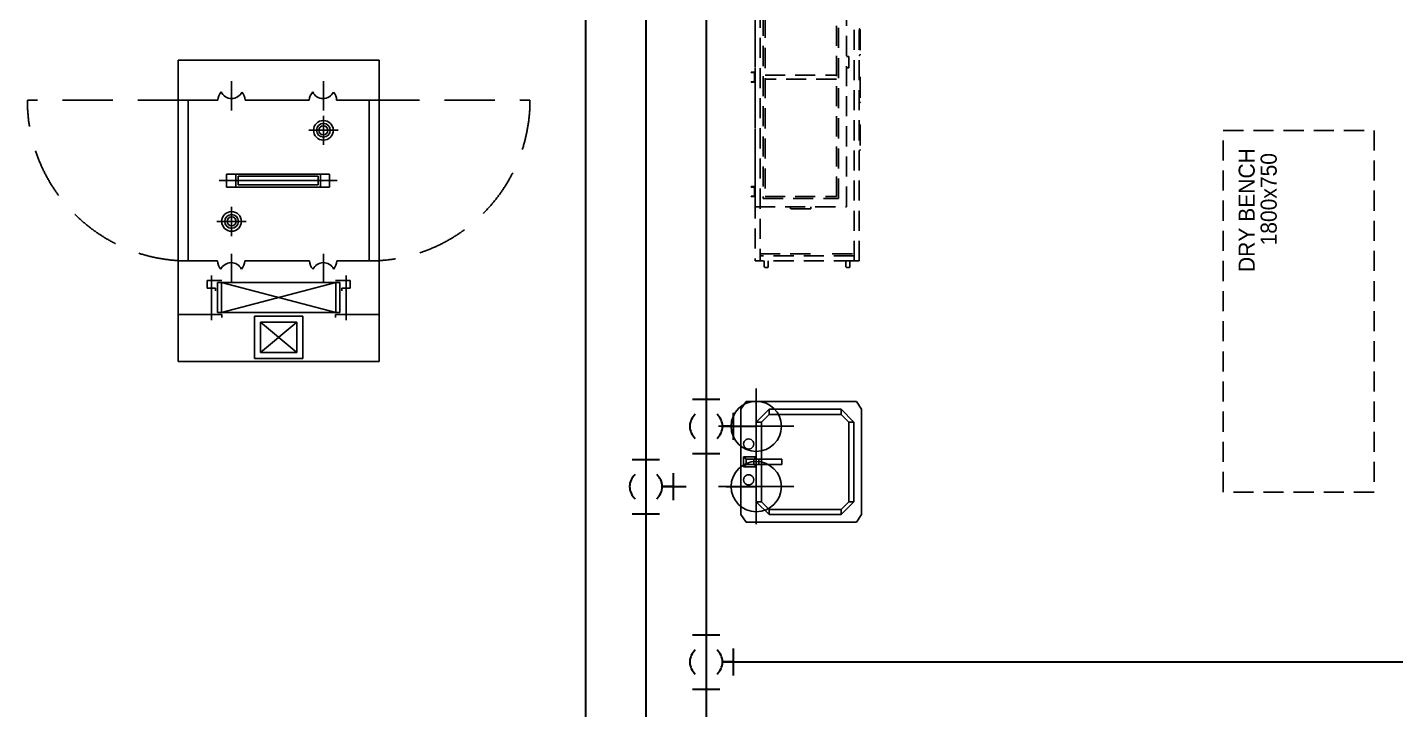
# Model space of a CAD drawing. Header units: millimetres. Extents: x 98929 to 11941380, y 952 to 54154.
# Drawn here: x 216654 to 223462, y 38013 to 41409 of the extents above; entities that cross this region are included whole.
import ezdxf

# ---------------------------------------------------------------- set-up
doc = ezdxf.new("R2010")
doc.units = ezdxf.units.MM
doc.linetypes.add('DASHED', pattern=[0.75, 0.5, -0.25])
for name, color, linetype, lineweight in [('-급수', 3, 'Continuous', 30), ('-급탕', 2, 'Continuous', 30), ('-환탕', 4, 'Continuous', 30)]:
    doc.layers.add(name, color=color, linetype=linetype, lineweight=lineweight)
for name, color, linetype in [('1', 1, 'Continuous'), ('pipe', 3, 'Continuous'), ('빌트인', 8, 'Continuous')]:
    doc.layers.add(name, color=color, linetype=linetype)
doc.styles.add('건축_4층$0$Gtx', font='')
doc.styles.get('건축_4층$0$Gtx').set_extended_font_data('Dotum')

# ---------------------------------------------------------------- blocks, each defined once
blk = doc.blocks.new('AS-P')
at = {"layer": '빌트인', "linetype": 'Continuous'}
for p, q in [((-497.1244022815954, 900.0000000001455), (-497.1244022822939, -599.9999999999709)), ((-497.1244022818282, 900.0000000001455), (502.8755977181718, 900.0000000000873)), ((-117.1244022822939, 675.0017915114004), (-117.1244022818282, 885.9315543608682)), ((-117.1244022818282, 885.9315543608682), (122.8755977181718, 885.9315543608682)), ((122.8755977181718, 885.9315543608682), (122.8755977177061, 675.0017915114004)), ((502.8755977181718, 900.0000000000873), (502.8755977174733, -600.0000000000291)), ((92.87559771770611, 705.0017915114004), (-87.12440228182822, 855.9315543608682)), ((-87.12440228229389, 705.0017915114004), (92.87559771817178, 855.9315543608682)), ((-87.12440228229389, 705.0017915114004), (-87.12440228182822, 855.9315543608682)), ((-87.12440228182822, 855.9315543608682), (92.87559771817178, 855.9315543608682)), ((92.87559771770611, 705.0017915114004), (92.87559771817178, 855.9315543608682)), ((-332.1244022822939, 695.261532216362), (-332.1244022822939, 472.919090252748)), ((-280.6392148444429, 667.2377007319883), (-280.6392148444429, 682.2377007319883)), ((92.87559771770611, 705.0017915114004), (-87.12440228229389, 705.0017915114004)), ((286.3904102798551, 667.2377007319301), (286.3904102798551, 682.2377007319301)), ((337.8755977177061, 695.2615322163037), (337.8755977177061, 472.9190902526898)), ((-280.6392148444429, 667.2377007319883), (-497.1244022822939, 667.2377007319883)), ((307.8755977177061, 657.2377007319301), (-302.1244022822939, 657.2377007319883)), ((-302.1244022822939, 507.2377007319883), (-302.1244022822939, 657.2377007319883)), ((287.8755977177061, 507.2377007319301), (-282.1244022822939, 657.2377007319883)), ((-282.1244022822939, 507.2377007319883), (287.8755977177061, 657.2377007319301)), ((-282.1244022822939, 507.2377007319883), (-282.1244022822939, 657.2377007319883)), ((122.8755977177061, 675.0017915114004), (-117.1244022822939, 675.0017915114004)), ((286.3904102798551, 667.2377007319301), (502.8755977177061, 667.2377007319301)), ((287.8755977177061, 507.2377007319301), (287.8755977177061, 657.2377007319301)), ((307.8755977177061, 507.2377007319301), (307.8755977177061, 657.2377007319301)), ((502.8755977177061, 632.6723780944885), (502.8755977174733, -600.0000000000291)), ((-312.1244022822939, 548.3835156915302), (-312.1244022822939, 534.9735141693673)), ((317.8755977177061, 548.3835156915884), (317.8755977177061, 534.973514169309)), ((-352.1244022822939, 534.9735141693673), (-312.1244022822939, 534.9735141693673)), ((-352.1244022822939, 534.9735141693673), (-352.1244022822939, 497.2377007319883)), ((-352.1244022822939, 497.2377007319883), (-280.6392148444429, 497.2377007319883)), ((-302.1244022822939, 507.2377007319883), (307.8755977177061, 507.2377007319301)), ((-231.3921624922659, 363.980512975977), (-231.3921624922659, 509.7435961823503)), ((225.3528243780602, 510.0335224755981), (225.3528243780602, 364.2704392693413)), ((357.8755977177061, 497.2377007319301), (286.3904102796223, 497.2377007319301)), ((357.8755977177061, 534.973514169309), (317.8755977177061, 534.973514169309)), ((357.8755977177061, 534.973514169309), (357.8755977177061, 497.2377007319301)), ((-446.9450597884133, 400.0000000000291), (-446.9450597884133, -399.9999999999709)), ((-302.2027244537603, 400.0000000000291), (-446.9450597884133, 400.0000000000291)), ((156.5444440124556, 399.9999999999709), (-165.9404132310301, 399.9999999999127)), ((292.8067552351858, 399.9999999999709), (453.2947975362185, 399.9999999999709)), ((453.2947975362185, 399.9999999999709), (453.2947975362185, -400.0000000000291)), ((-231.3921624922659, 130.4287430394033), (-231.3921624922659, 276.1918262456602)), ((-231.3921624922659, 276.1918262456602), (-231.3921624922659, 130.4287430394033)), ((-304.2737040955108, 203.3102846425318), (-158.5106208892539, 203.3102846424736)), ((293.4390653190203, -2.91038304567337e-11), (-293.4390653190203, 2.91038304567337e-11)), ((-256.1093225330114, 32.67909997320385), (256.1093225330114, 32.67909997314564)), ((-256.1093225330114, -32.67909997314564), (-256.1093225330114, 32.67909997320385)), ((-210.5352648983244, -32.67909997314564), (-210.5352648985572, 32.67909997320385)), ((-199.1417504898272, 21.28558556459029), (199.1417504898272, 21.28558556453208)), ((-199.1417504898272, -21.28558556453208), (-199.1417504898272, 21.28558556459029)), ((199.1417504898272, 21.28558556453208), (199.1417504898272, -21.28558556459029)), ((210.5352648985572, 32.67909997314564), (210.5352648985572, -32.67909997308743)), ((256.1093225330114, 32.67909997314564), (256.1093225330114, -32.67909997308743)), ((256.1093225330114, -32.67909997308743), (-256.1093225330114, -32.67909997314564)), ((199.1417504898272, -21.28558556459029), (-199.1417504898272, -21.28558556453208)), ((225.3528243780602, -177.2237148240965), (225.3528243780602, -322.9867980303534)), ((225.3528243780602, -322.9867980303534), (225.3528243780602, -177.2237148240965)), ((152.4712827748153, -250.1052564271085), (298.2343659810722, -250.105256427225)), ((-300.2005428576376, -399.9999999999709), (-446.9450597884133, -399.9999999999709)), ((-231.3921624922659, -494.1060109513055), (-231.3921624922659, -348.3429277450487)), ((155.0265524066053, -399.9999999999127), (-163.9382316351403, -400.0000000000873)), ((225.3528243780602, -349.2466361932748), (225.3528243780602, -495.0097193995316)), ((291.2888636291027, -400.0000000000291), (453.2947975362185, -400.0000000000291)), ((-497.1244022825267, -599.9999999999709), (502.8755977174733, -600.0000000000291))]:
    blk.add_line(p, q, dxfattribs=at)
at = {"layer": '빌트인', "color": 5, "linetype": 'DASHED', "ltscale": 500}
for p, q in [((-447.5436021008063, -399.9999999998545), (-1247.543602100806, -399.9999999995634)), ((453.2947975362185, -400.0000000000291), (1253.294797536219, -399.9999999998545))]:
    blk.add_line(p, q, dxfattribs=at)
at = {"layer": '빌트인', "linetype": 'Continuous'}
for centre, radius in [((-231.3921624922659, 203.3102846425318), 48.95516134499058), ((-231.3921624922659, 203.3102846425318), 34.22132629975856), ((-231.3921624922659, 203.3102846425318), 22.41963226375677), ((225.3528243780602, -250.105256427225), 48.95516134499058), ((225.3528243780602, -250.105256427225), 34.22132629975856), ((225.3528243780602, -250.105256427225), 22.41963226375677)]:
    blk.add_circle(centre, radius, dxfattribs=at)
for centre, radius, start, end in [((-234.0715688422788, 395.8183961855539), 68.25935961750909, 138.2859060640793, 176.4878316779053), ((-233.3943440881558, 465.4803453842469), 57.0386429680554, 205.1504332959457, 333.7355898938391), ((-234.0715688422788, 395.8183961855539), 68.25935961750909, 3.512168315437157, 40.60011712611258), ((224.6755996239372, 395.8183961854957), 68.25935961750909, 138.2859060640793, 176.4878316779053), ((225.3528243780602, 465.4803453841887), 57.0386429680554, 205.1504332959457, 333.7355898938391), ((224.6755996239372, 395.8183961854957), 68.25935961750909, 3.512168315437157, 40.60011712611258), ((-232.0693872463889, -395.8183961854957), 68.25935961750909, 183.5121683154372, 221.7140939359208), ((-231.3921624922659, -465.4803453841887), 57.0386429680554, 26.26441010616094, 154.8495667040543), ((-232.0693872463889, -395.8183961854957), 68.25935961750909, 319.3998828738875, 356.4878316779053), ((223.157708017854, -395.8183961855539), 68.25935961750909, 183.5121683154372, 221.7140939359208), ((223.834932771977, -465.4803453842469), 57.0386429680554, 26.26441010616094, 154.8495667040543), ((223.157708017854, -395.8183961855539), 68.25935961750909, 319.3998828738875, 356.4878316779053)]:
    blk.add_arc(centre, radius, start, end, dxfattribs=at)
at = {"layer": '빌트인', "color": 5, "linetype": 'DASHED', "ltscale": 500}
for centre, start, end in [((-447.5436021008063, -399.9999999998545), 90, 180), ((453.2947975362185, -400.0000000000291), 0, 90)]:
    blk.add_arc(centre, 800, start, end, dxfattribs=at)
blk = doc.blocks.new('SINK2')
at = {"layer": '빌트인'}
for p, q in [((-261.8672973981593, 600), (-300, 574.5549607868306)), ((-300, 25.4450392134022), (-300, 574.5549607868306)), ((-261.8672973981593, 600), (261.8672973981593, 600)), ((-198.2198431470897, 561.8672973983921), (-261.8672973981593, 498.2198431470897)), ((-261.8672973981593, 498.2198431470897), (-198.2198431470897, 561.8672973983921)), ((198.2198431470897, 561.8672973983921), (-198.2198431470897, 561.8672973983921)), ((-198.2198431470897, 561.8672973983921), (198.2198431470897, 561.8672973983921)), ((-198.2198431470897, 536.3525457489304), (-198.2198431470897, 561.8672973983921)), ((-198.2198431470897, 536.3525457489304), (-198.2198431470897, 561.8672973983921)), ((261.8672973981593, 498.2198431470897), (198.2198431470897, 561.8672973983921)), ((198.2198431470897, 561.8672973983921), (198.2198431470897, 536.3525457489304)), ((261.8672973981593, 498.2198431470897), (198.2198431470897, 561.8672973983921)), ((198.2198431470897, 536.3525457489304), (198.2198431470897, 561.8672973983921)), ((261.8672973981593, 600), (300, 574.5549607868306)), ((300, 25.4450392134022), (300, 574.5549607868306)), ((-261.8672973981593, 498.2198431470897), (-261.8672973981593, 140.0522843271028)), ((-261.8672973981593, 498.2198431470897), (-261.8672973981593, 140.0522843271028)), ((-236.4222581849899, 498.2198431470897), (-261.8672973981593, 498.2198431470897)), ((-236.4222581849899, 498.2198431470897), (-261.8672973981593, 498.2198431470897)), ((-236.4222581849899, 498.2198431470897), (-198.2198431470897, 536.3525457489304)), ((-198.2198431470897, 536.3525457489304), (-236.4222581849899, 498.2198431470897)), ((-236.4222581849899, 140.0522843271028), (-236.4222581849899, 498.2198431470897)), ((-236.4222581849899, 140.0522843271028), (-236.4222581849899, 498.2198431470897)), ((-198.2198431470897, 536.3525457489304), (198.2198431470897, 536.3525457489304)), ((198.2198431470897, 536.3525457489304), (-198.2198431470897, 536.3525457489304)), ((236.4222581849899, 498.2198431470897), (198.2198431470897, 536.3525457489304)), ((198.2198431470897, 536.3525457489304), (236.4222581849899, 498.2198431470897)), ((236.4222581849899, 140.0522843271028), (236.4222581849899, 498.2198431470897)), ((236.4222581849899, 498.2198431470897), (261.8672973981593, 498.2198431470897)), ((236.4222581849899, 140.0522843271028), (236.4222581849899, 498.2198431470897)), ((236.4222581849899, 498.2198431470897), (261.8672973981593, 498.2198431470897)), ((261.8672973981593, 498.2198431470897), (261.8672973981593, 140.0522843271028)), ((261.8672973981593, 498.2198431470897), (261.8672973981593, 140.0522843271028)), ((-261.8672973981593, 140.0522843271028), (-198.2198431470897, 76.40483007603325)), ((-261.8672973981593, 140.0522843271028), (-236.4222581849899, 140.0522843271028)), ((-198.2198431470897, 76.40483007603325), (-261.8672973981593, 140.0522843271028)), ((-261.8672973981593, 140.0522843271028), (-236.4222581849899, 140.0522843271028)), ((-198.2198431470897, 101.8498692892026), (-236.4222581849899, 140.0522843271028)), ((-236.4222581849899, 140.0522843271028), (-198.2198431470897, 101.8498692892026)), ((-12.75737582473084, 203.6300261421129), (-12.75737582473084, 89.09249346447177)), ((12.75737582473084, 203.6300261421129), (-12.75737582473084, 203.6300261421129)), ((-12.75737582473084, 203.6300261421129), (-12.75737582473084, 101.8498692892026)), ((12.75737582473084, 203.6300261421129), (-12.75737582473084, 203.6300261421129)), ((-12.75737582473084, 203.6300261421129), (12.75737582473084, 203.6300261421129)), ((12.75737582473084, 203.6300261421129), (-12.75737582473084, 203.6300261421129)), ((-12.75737582473084, 203.6300261421129), (-12.75737582473084, 101.8498692892026)), ((-12.75737582473084, 89.09249346447177), (-12.75737582473084, 203.6300261421129)), ((12.75737582473084, 89.09249346447177), (12.75737582473084, 203.6300261421129)), ((12.75737582473084, 101.8498692892026), (12.75737582473084, 203.6300261421129)), ((12.75737582473084, 203.6300261421129), (12.75737582473084, 101.8498692892026)), ((12.75737582473084, 89.09249346447177), (12.75737582473084, 203.6300261421129)), ((198.2198431470897, 76.40483007603325), (261.8672973981593, 140.0522843271028)), ((236.4222581849899, 140.0522843271028), (198.2198431470897, 101.8498692892026)), ((261.8672973981593, 140.0522843271028), (198.2198431470897, 76.40483007603325)), ((198.2198431470897, 101.8498692892026), (236.4222581849899, 140.0522843271028)), ((261.8672973981593, 140.0522843271028), (236.4222581849899, 140.0522843271028)), ((236.4222581849899, 140.0522843271028), (261.8672973981593, 140.0522843271028)), ((198.2198431470897, 101.8498692892026), (-198.2198431470897, 101.8498692892026)), ((-198.2198431470897, 101.8498692892026), (198.2198431470897, 101.8498692892026)), ((-198.2198431470897, 76.40483007603325), (-198.2198431470897, 101.8498692892026)), ((-198.2198431470897, 101.8498692892026), (-198.2198431470897, 76.40483007603325)), ((-198.2198431470897, 76.40483007603325), (198.2198431470897, 76.40483007603325)), ((198.2198431470897, 76.40483007603325), (-198.2198431470897, 76.40483007603325)), ((-12.75737582473084, 63.64745425130241), (-25.44503921316937, 76.40483007603325)), ((-25.44503921316937, 76.40483007603325), (25.44503921316937, 76.40483007603325)), ((-25.44503921316937, 76.40483007603325), (-12.75737582473084, 63.64745425130241)), ((-25.44503921316937, 12.75737582473084), (-25.44503921316937, 76.40483007603325)), ((12.75737582473084, 101.8498692892026), (-12.75737582473084, 101.8498692892026)), ((-12.75737582473084, 101.8498692892026), (12.75737582473084, 101.8498692892026)), ((-12.75737582473084, 63.64745425130241), (-12.75737582473084, 101.8498692892026)), ((-12.75737582473084, 101.8498692892026), (-12.75737582473084, 89.09249346447177)), ((-12.75737582473084, 101.8498692892026), (-12.75737582473084, 89.09249346447177)), ((-12.75737582473084, 63.64745425130241), (-12.75737582473084, 101.8498692892026)), ((-12.75737582473084, 89.09249346447177), (12.75737582473084, 89.09249346447177)), ((-12.75737582473084, 89.09249346447177), (12.75737582473084, 89.09249346447177)), ((-12.75737582473084, 25.4450392134022), (-12.75737582473084, 89.09249346447177)), ((-12.75737582473084, 89.09249346447177), (-12.75737582473084, 25.4450392134022)), ((12.75737582473084, 101.8498692892026), (12.75737582473084, 63.64745425130241)), ((12.75737582473084, 89.09249346447177), (12.75737582473084, 101.8498692892026)), ((12.75737582473084, 101.8498692892026), (12.75737582473084, 63.64745425130241)), ((12.75737582473084, 101.8498692892026), (12.75737582473084, 89.09249346447177)), ((12.75737582473084, 89.09249346447177), (12.75737582473084, 25.4450392134022)), ((12.75737582473084, 89.09249346447177), (12.75737582473084, 25.4450392134022)), ((25.44503921316937, 76.40483007603325), (12.75737582473084, 63.64745425130241)), ((12.75737582473084, 63.64745425130241), (25.44503921316937, 76.40483007603325)), ((25.44503921316937, 76.40483007603325), (25.44503921316937, 12.75737582473084)), ((198.2198431470897, 101.8498692892026), (198.2198431470897, 76.40483007603325)), ((198.2198431470897, 101.8498692892026), (198.2198431470897, 76.40483007603325)), ((-261.8672973981593, 0), (-300, 25.4450392134022)), ((261.8672973981593, 0), (-261.8672973981593, 0)), ((-113.7009834432974, 44.75538404099643), (-114.5375326776411, 38.20241503813304)), ((-114.5375326776411, 38.20241503813304), (-113.7009834432974, 44.75538404099643)), ((-113.7009834432974, 44.75538404099643), (-114.5375326776411, 38.20241503813304)), ((-114.5375326776411, 38.20241503813304), (-113.7009834432974, 44.75538404099643)), ((-114.5375326776411, 38.20241503813304), (-113.7009834432974, 31.57973359897733)), ((-113.7009834432974, 31.57973359897733), (-114.5375326776411, 38.20241503813304)), ((-114.5375326776411, 38.20241503813304), (-113.7009834432974, 31.57973359897733)), ((-113.7009834432974, 31.57973359897733), (-114.5375326776411, 38.20241503813304)), ((-111.1216233037412, 50.95979086286388), (-113.7009834432974, 44.75538404099643)), ((-113.7009834432974, 44.75538404099643), (-111.1216233037412, 50.95979086286388)), ((-111.1216233037412, 50.95979086286388), (-113.7009834432974, 44.75538404099643)), ((-113.7009834432974, 44.75538404099643), (-111.1216233037412, 50.95979086286388)), ((-113.7009834432974, 31.57973359897733), (-111.1216233037412, 25.4450392134022)), ((-111.1216233037412, 25.4450392134022), (-113.7009834432974, 31.57973359897733)), ((-113.7009834432974, 31.57973359897733), (-111.1216233037412, 25.4450392134022)), ((-111.1216233037412, 25.4450392134022), (-113.7009834432974, 31.57973359897733)), ((-107.0783020041417, 56.188223577803), (-111.1216233037412, 50.95979086286388)), ((-111.1216233037412, 50.95979086286388), (-107.0783020041417, 56.188223577803)), ((-107.0783020041417, 56.188223577803), (-111.1216233037412, 50.95979086286388)), ((-111.1216233037412, 50.95979086286388), (-107.0783020041417, 56.188223577803)), ((-111.1216233037412, 25.4450392134022), (-107.0783020041417, 20.21660649823025)), ((-107.0783020041417, 20.21660649823025), (-111.1216233037412, 25.4450392134022)), ((-111.1216233037412, 25.4450392134022), (-107.0783020041417, 20.21660649823025)), ((-107.0783020041417, 20.21660649823025), (-111.1216233037412, 25.4450392134022)), ((-101.8498692892026, 60.23154487740248), (-107.0783020041417, 56.188223577803)), ((-107.0783020041417, 56.188223577803), (-101.8498692892026, 60.23154487740248)), ((-101.8498692892026, 60.23154487740248), (-107.0783020041417, 56.188223577803)), ((-107.0783020041417, 56.188223577803), (-101.8498692892026, 60.23154487740248)), ((-107.0783020041417, 20.21660649823025), (-101.8498692892026, 16.17328519863077)), ((-101.8498692892026, 16.17328519863077), (-107.0783020041417, 20.21660649823025)), ((-107.0783020041417, 20.21660649823025), (-101.8498692892026, 16.17328519863077)), ((-101.8498692892026, 16.17328519863077), (-107.0783020041417, 20.21660649823025)), ((-95.64546246733516, 62.81090501695871), (-101.8498692892026, 60.23154487740248)), ((-101.8498692892026, 60.23154487740248), (-95.64546246733516, 62.81090501695871)), ((-95.64546246733516, 62.81090501695871), (-101.8498692892026, 60.23154487740248)), ((-101.8498692892026, 60.23154487740248), (-95.64546246733516, 62.81090501695871)), ((-101.8498692892026, 16.17328519863077), (-95.64546246733516, 13.59392505930737)), ((-95.64546246733516, 13.59392505930737), (-101.8498692892026, 16.17328519863077)), ((-101.8498692892026, 16.17328519863077), (-95.64546246733516, 13.59392505930737)), ((-95.64546246733516, 13.59392505930737), (-101.8498692892026, 16.17328519863077)), ((-89.09249346447177, 63.64745425130241), (-95.64546246733516, 62.81090501695871)), ((-95.64546246733516, 62.81090501695871), (-89.09249346447177, 63.64745425130241)), ((-89.09249346447177, 63.64745425130241), (-95.64546246733516, 62.81090501695871)), ((-95.64546246733516, 62.81090501695871), (-89.09249346447177, 63.64745425130241)), ((-95.64546246733516, 13.59392505930737), (-89.09249346447177, 12.75737582473084)), ((-89.09249346447177, 12.75737582473084), (-95.64546246733516, 13.59392505930737)), ((-95.64546246733516, 13.59392505930737), (-89.09249346447177, 12.75737582473084)), ((-89.09249346447177, 12.75737582473084), (-95.64546246733516, 13.59392505930737)), ((-82.46981202531606, 62.81090501695871), (-89.09249346447177, 63.64745425130241)), ((-82.46981202531606, 62.81090501695871), (-89.09249346447177, 63.64745425130241)), ((-89.09249346447177, 63.64745425130241), (-82.46981202531606, 62.81090501695871)), ((-82.46981202531606, 62.81090501695871), (-89.09249346447177, 63.64745425130241)), ((-89.09249346447177, 12.75737582473084), (-82.46981202531606, 13.59392505930737)), ((-82.46981202531606, 13.59392505930737), (-89.09249346447177, 12.75737582473084)), ((-89.09249346447177, 12.75737582473084), (-82.46981202531606, 13.59392505930737)), ((-82.46981202531606, 13.59392505930737), (-89.09249346447177, 12.75737582473084)), ((-76.33511763974093, 60.23154487740248), (-82.46981202531606, 62.81090501695871)), ((-82.46981202531606, 62.81090501695871), (-76.33511763974093, 60.23154487740248)), ((-76.33511763974093, 60.23154487740248), (-82.46981202531606, 62.81090501695871)), ((-82.46981202531606, 62.81090501695871), (-76.33511763974093, 60.23154487740248)), ((-82.46981202531606, 13.59392505930737), (-76.33511763974093, 16.17328519863077)), ((-76.33511763974093, 16.17328519863077), (-82.46981202531606, 13.59392505930737)), ((-82.46981202531606, 13.59392505930737), (-76.33511763974093, 16.17328519863077)), ((-76.33511763974093, 16.17328519863077), (-82.46981202531606, 13.59392505930737)), ((-71.10668492456898, 56.188223577803), (-76.33511763974093, 60.23154487740248)), ((-76.33511763974093, 60.23154487740248), (-71.10668492456898, 56.188223577803)), ((-71.10668492456898, 56.188223577803), (-76.33511763974093, 60.23154487740248)), ((-76.33511763974093, 60.23154487740248), (-71.10668492456898, 56.188223577803)), ((-76.33511763974093, 16.17328519863077), (-71.10668492456898, 20.21660649823025)), ((-71.10668492456898, 20.21660649823025), (-76.33511763974093, 16.17328519863077)), ((-76.33511763974093, 16.17328519863077), (-71.10668492456898, 20.21660649823025)), ((-71.10668492456898, 20.21660649823025), (-76.33511763974093, 16.17328519863077)), ((-67.0633636249695, 50.95979086286388), (-71.10668492456898, 56.188223577803)), ((-71.10668492456898, 56.188223577803), (-67.0633636249695, 50.95979086286388)), ((-67.0633636249695, 50.95979086286388), (-71.10668492456898, 56.188223577803)), ((-71.10668492456898, 56.188223577803), (-67.0633636249695, 50.95979086286388)), ((-71.10668492456898, 20.21660649823025), (-67.0633636249695, 25.4450392134022)), ((-67.0633636249695, 25.4450392134022), (-71.10668492456898, 20.21660649823025)), ((-71.10668492456898, 20.21660649823025), (-67.0633636249695, 25.4450392134022)), ((-67.0633636249695, 25.4450392134022), (-71.10668492456898, 20.21660649823025)), ((-64.4840034856461, 44.75538404099643), (-67.0633636249695, 50.95979086286388)), ((-67.0633636249695, 50.95979086286388), (-64.4840034856461, 44.75538404099643)), ((-64.4840034856461, 44.75538404099643), (-67.0633636249695, 50.95979086286388)), ((-67.0633636249695, 50.95979086286388), (-64.4840034856461, 44.75538404099643)), ((-67.0633636249695, 25.4450392134022), (-64.4840034856461, 31.57973359897733)), ((-64.4840034856461, 31.57973359897733), (-67.0633636249695, 25.4450392134022)), ((-67.0633636249695, 25.4450392134022), (-64.4840034856461, 31.57973359897733)), ((-64.4840034856461, 31.57973359897733), (-67.0633636249695, 25.4450392134022)), ((-63.64745425106958, 38.20241503813304), (-64.4840034856461, 44.75538404099643)), ((-64.4840034856461, 44.75538404099643), (-63.64745425106958, 38.20241503813304)), ((-63.64745425106958, 38.20241503813304), (-64.4840034856461, 44.75538404099643)), ((-64.4840034856461, 44.75538404099643), (-63.64745425106958, 38.20241503813304)), ((-64.4840034856461, 31.57973359897733), (-63.64745425106958, 38.20241503813304)), ((-63.64745425106958, 38.20241503813304), (-64.4840034856461, 31.57973359897733)), ((-64.4840034856461, 31.57973359897733), (-63.64745425106958, 38.20241503813304)), ((-63.64745425106958, 38.20241503813304), (-64.4840034856461, 31.57973359897733)), ((-12.75737582473084, 25.4450392134022), (-25.44503921316937, 12.75737582473084)), ((-12.75737582473084, 25.4450392134022), (-25.44503921316937, 12.75737582473084)), ((25.44503921316937, 12.75737582473084), (-25.44503921316937, 12.75737582473084)), ((12.75737582473084, 63.64745425130241), (-12.75737582473084, 63.64745425130241)), ((12.75737582473084, 63.64745425130241), (-12.75737582473084, 63.64745425130241)), ((-12.75737582473084, 25.4450392134022), (-12.75737582473084, 63.64745425130241)), ((12.75737582473084, 25.4450392134022), (-12.75737582473084, 25.4450392134022)), ((12.75737582473084, 25.4450392134022), (-12.75737582473084, 25.4450392134022)), ((12.75737582473084, 25.4450392134022), (12.75737582473084, 63.64745425130241)), ((12.75737582473084, 25.4450392134022), (25.44503921316937, 12.75737582473084)), ((12.75737582473084, 25.4450392134022), (25.44503921316937, 12.75737582473084)), ((63.64745425130241, 38.20241503813304), (64.4840034856461, 44.75538404099643)), ((64.4840034856461, 44.75538404099643), (63.64745425130241, 38.20241503813304)), ((63.64745425130241, 38.20241503813304), (64.4840034856461, 44.75538404099643)), ((64.4840034856461, 44.75538404099643), (63.64745425130241, 38.20241503813304)), ((63.64745425130241, 38.20241503813304), (64.4840034856461, 31.57973359897733)), ((64.4840034856461, 31.57973359897733), (63.64745425130241, 38.20241503813304)), ((63.64745425130241, 38.20241503813304), (64.4840034856461, 31.57973359897733)), ((64.4840034856461, 31.57973359897733), (63.64745425130241, 38.20241503813304)), ((67.0633636249695, 50.95979086286388), (64.4840034856461, 44.75538404099643)), ((64.4840034856461, 44.75538404099643), (67.0633636249695, 50.95979086286388)), ((67.0633636249695, 50.95979086286388), (64.4840034856461, 44.75538404099643)), ((64.4840034856461, 44.75538404099643), (67.0633636249695, 50.95979086286388)), ((64.4840034856461, 31.57973359897733), (67.0633636249695, 25.4450392134022)), ((67.0633636249695, 25.4450392134022), (64.4840034856461, 31.57973359897733)), ((64.4840034856461, 31.57973359897733), (67.0633636249695, 25.4450392134022)), ((67.0633636249695, 25.4450392134022), (64.4840034856461, 31.57973359897733)), ((71.10668492480181, 56.188223577803), (67.0633636249695, 50.95979086286388)), ((67.0633636249695, 50.95979086286388), (71.10668492480181, 56.188223577803)), ((71.10668492480181, 56.188223577803), (67.0633636249695, 50.95979086286388)), ((67.0633636249695, 50.95979086286388), (71.10668492480181, 56.188223577803)), ((67.0633636249695, 25.4450392134022), (71.10668492480181, 20.21660649823025)), ((71.10668492480181, 20.21660649823025), (67.0633636249695, 25.4450392134022)), ((67.0633636249695, 25.4450392134022), (71.10668492480181, 20.21660649823025)), ((71.10668492480181, 20.21660649823025), (67.0633636249695, 25.4450392134022)), ((76.33511763974093, 60.23154487740248), (71.10668492480181, 56.188223577803)), ((71.10668492480181, 56.188223577803), (76.33511763974093, 60.23154487740248)), ((76.33511763974093, 60.23154487740248), (71.10668492480181, 56.188223577803)), ((71.10668492480181, 56.188223577803), (76.33511763974093, 60.23154487740248)), ((71.10668492480181, 20.21660649823025), (76.33511763974093, 16.17328519863077)), ((76.33511763974093, 16.17328519863077), (71.10668492480181, 20.21660649823025)), ((71.10668492480181, 20.21660649823025), (76.33511763974093, 16.17328519863077)), ((76.33511763974093, 16.17328519863077), (71.10668492480181, 20.21660649823025)), ((82.46981202531606, 62.81090501695871), (76.33511763974093, 60.23154487740248)), ((76.33511763974093, 60.23154487740248), (82.46981202531606, 62.81090501695871)), ((82.46981202531606, 62.81090501695871), (76.33511763974093, 60.23154487740248)), ((76.33511763974093, 60.23154487740248), (82.46981202531606, 62.81090501695871)), ((76.33511763974093, 16.17328519863077), (82.46981202531606, 13.59392505930737)), ((82.46981202531606, 13.59392505930737), (76.33511763974093, 16.17328519863077)), ((76.33511763974093, 16.17328519863077), (82.46981202531606, 13.59392505930737)), ((82.46981202531606, 13.59392505930737), (76.33511763974093, 16.17328519863077)), ((89.09249346447177, 63.64745425130241), (82.46981202531606, 62.81090501695871)), ((82.46981202531606, 62.81090501695871), (89.09249346447177, 63.64745425130241)), ((89.09249346447177, 63.64745425130241), (82.46981202531606, 62.81090501695871)), ((82.46981202531606, 62.81090501695871), (89.09249346447177, 63.64745425130241)), ((82.46981202531606, 13.59392505930737), (89.09249346447177, 12.75737582473084)), ((89.09249346447177, 12.75737582473084), (82.46981202531606, 13.59392505930737)), ((82.46981202531606, 13.59392505930737), (89.09249346447177, 12.75737582473084)), ((89.09249346447177, 12.75737582473084), (82.46981202531606, 13.59392505930737)), ((95.64546246733516, 62.81090501695871), (89.09249346447177, 63.64745425130241)), ((89.09249346447177, 63.64745425130241), (95.64546246733516, 62.81090501695871)), ((95.64546246733516, 62.81090501695871), (89.09249346447177, 63.64745425130241)), ((89.09249346447177, 63.64745425130241), (95.64546246733516, 62.81090501695871)), ((89.09249346447177, 12.75737582473084), (95.64546246733516, 13.59392505930737)), ((95.64546246733516, 13.59392505930737), (89.09249346447177, 12.75737582473084)), ((89.09249346447177, 12.75737582473084), (95.64546246733516, 13.59392505930737)), ((95.64546246733516, 13.59392505930737), (89.09249346447177, 12.75737582473084)), ((101.8498692892026, 60.23154487740248), (95.64546246733516, 62.81090501695871)), ((95.64546246733516, 62.81090501695871), (101.8498692892026, 60.23154487740248)), ((101.8498692892026, 60.23154487740248), (95.64546246733516, 62.81090501695871)), ((95.64546246733516, 62.81090501695871), (101.8498692892026, 60.23154487740248)), ((95.64546246733516, 13.59392505930737), (101.8498692892026, 16.17328519863077)), ((101.8498692892026, 16.17328519863077), (95.64546246733516, 13.59392505930737)), ((95.64546246733516, 13.59392505930737), (101.8498692892026, 16.17328519863077)), ((101.8498692892026, 16.17328519863077), (95.64546246733516, 13.59392505930737)), ((107.0783020043746, 56.188223577803), (101.8498692892026, 60.23154487740248)), ((101.8498692892026, 60.23154487740248), (107.0783020043746, 56.188223577803)), ((107.0783020043746, 56.188223577803), (101.8498692892026, 60.23154487740248)), ((101.8498692892026, 60.23154487740248), (107.0783020043746, 56.188223577803)), ((101.8498692892026, 16.17328519863077), (107.0783020043746, 20.21660649823025)), ((107.0783020043746, 20.21660649823025), (101.8498692892026, 16.17328519863077)), ((101.8498692892026, 16.17328519863077), (107.0783020043746, 20.21660649823025)), ((107.0783020043746, 20.21660649823025), (101.8498692892026, 16.17328519863077)), ((111.121623303974, 50.95979086286388), (107.0783020043746, 56.188223577803)), ((107.0783020043746, 56.188223577803), (111.121623303974, 50.95979086286388)), ((111.121623303974, 50.95979086286388), (107.0783020043746, 56.188223577803)), ((107.0783020043746, 56.188223577803), (111.121623303974, 50.95979086286388)), ((107.0783020043746, 20.21660649823025), (111.121623303974, 25.4450392134022)), ((111.121623303974, 25.4450392134022), (107.0783020043746, 20.21660649823025)), ((107.0783020043746, 20.21660649823025), (111.121623303974, 25.4450392134022)), ((111.121623303974, 25.4450392134022), (107.0783020043746, 20.21660649823025)), ((113.7009834432974, 44.75538404099643), (111.121623303974, 50.95979086286388)), ((111.121623303974, 50.95979086286388), (113.7009834432974, 44.75538404099643)), ((113.7009834432974, 44.75538404099643), (111.121623303974, 50.95979086286388)), ((111.121623303974, 50.95979086286388), (113.7009834432974, 44.75538404099643)), ((111.121623303974, 25.4450392134022), (113.7009834432974, 31.57973359897733)), ((113.7009834432974, 31.57973359897733), (111.121623303974, 25.4450392134022)), ((111.121623303974, 25.4450392134022), (113.7009834432974, 31.57973359897733)), ((113.7009834432974, 31.57973359897733), (111.121623303974, 25.4450392134022)), ((114.5375326776411, 38.20241503813304), (113.7009834432974, 44.75538404099643)), ((113.7009834432974, 44.75538404099643), (114.5375326776411, 38.20241503813304)), ((114.5375326776411, 38.20241503813304), (113.7009834432974, 44.75538404099643)), ((113.7009834432974, 44.75538404099643), (114.5375326776411, 38.20241503813304)), ((113.7009834432974, 31.57973359897733), (114.5375326776411, 38.20241503813304)), ((114.5375326776411, 38.20241503813304), (113.7009834432974, 31.57973359897733)), ((113.7009834432974, 31.57973359897733), (114.5375326776411, 38.20241503813304)), ((114.5375326776411, 38.20241503813304), (113.7009834432974, 31.57973359897733)), ((261.8672973981593, 0), (300, 25.4450392134022))]:
    blk.add_line(p, q, dxfattribs=at)
blk = doc.blocks.new('IVC-S70')
at = {"layer": '빌트인', "linetype": 'DASHED', "ltscale": 200}
for p, q in [((-909.0799394534841, 220.6571715729078), (-908.0799394534841, 220.6571715729078)), ((-909.0799394534841, 220.6571715729078), (-909.0799394534841, 161.0666441264329)), ((-908.0799394534841, 221.6571715729078), (-907.0799394534844, 221.6571715729078)), ((-908.0799394534841, -284.5583558735671), (-908.0799394534841, 221.6571715729078)), ((-907.0776160263632, 221.6600000000326), (-908.0771110263596, 221.6600000000326)), ((-907.0799394534844, 227.5), (904.9620605465317, 227.5)), ((-907.0799394534844, 224.9599999999627), (-907.0799394534844, 227.5)), ((-907.0799394534844, 224.9599999999627), (-907.0799394534844, 222.4200000000419)), ((-805.0799394534841, 224.9599999999627), (-907.0799394534844, 224.9599999999627)), ((-907.0799394534844, 222.4200000000419), (-907.0799394534844, 221.6600000000326)), ((-907.0771110263594, 222.6600000000326), (-806.082767880609, 222.6600000000326)), ((-907.0771110263594, 222.6600000000326), (-907.0771110263594, 221.6600000000326)), ((-809.0799394534841, 222.4200000000419), (-905.0799394534844, 222.4200000000419)), ((-807.0799394534841, 224.9599999999627), (-807.0799394534841, 222.6600000000326)), ((-806.082767880609, 222.6600000000326), (-806.082767880609, 221.6600000000326)), ((-806.082767880609, 222.4200000000419), (-805.0799394534841, 222.4200000000419)), ((-805.0799394534841, 221.6571715729078), (-806.0799394534841, 221.6571715729078)), ((-805.0799394534841, 221.6576765729115), (-805.0799394534841, 224.9599999999627)), ((-805.0799394534841, 221.6571715729078), (-805.0799394534841, -284.5583558735671)), ((-655, 227.5), (635, 227.5)), ((-655, -227.5), (-655, 227.5)), ((-605, 247.5010000000475), (-603, 247.5010000000475)), ((-605, 227.5010000000475), (-605, 247.5010000000475)), ((-555, 227.5010000000475), (-605, 227.5010000000475)), ((-603, 247.5010000000475), (-603, 229.5010000000475)), ((-603, 229.5010000000475), (-557, 229.5010000000475)), ((-557, 247.5010000000475), (-555, 247.5010000000475)), ((-557, 229.5010000000475), (-557, 247.5010000000475)), ((-555, 247.5010000000475), (-555, 227.5010000000475)), ((-35, 247.5010000000475), (-33, 247.5010000000475)), ((-35, 227.5010000000475), (-35, 247.5010000000475)), ((15, 227.5010000000475), (-35, 227.5010000000475)), ((-33, 247.5010000000475), (-33, 229.5010000000475)), ((-33, 229.5010000000475), (13, 229.5010000000475)), ((13, 247.5010000000475), (15, 247.5010000000475)), ((13, 229.5010000000475), (13, 247.5010000000475)), ((15, 247.5010000000475), (15, 227.5010000000475)), ((535, 247.5010000000475), (537, 247.5010000000475)), ((535, 227.5010000000475), (535, 247.5010000000475)), ((585, 227.5010000000475), (535, 227.5010000000475)), ((537, 247.5010000000475), (537, 229.5010000000475)), ((537, 229.5010000000475), (583, 229.5010000000475)), ((583, 229.5010000000475), (583, 247.5010000000475)), ((583, 247.5010000000475), (585, 247.5010000000475)), ((585, 247.5010000000475), (585, 227.5010000000475)), ((635, 227.5), (635, -227.5)), ((904.9620605465317, 202.0999999999767), (904.9620605465317, 227.5)), ((-910.0880420365428, 53.66547443054151), (-910.0880420365428, 150.9678138223244)), ((-910.0799394534841, 150.9678138223244), (-910.0880420365428, 150.9678138223244)), ((-910.0799394534841, 43.56664412643293), (-910.0799394534841, 161.0666441264329)), ((-908.0799394534841, 161.0666441264329), (-910.0799394534841, 161.0666441264329)), ((-805.0799394534841, 202.0999999999767), (904.9620605465317, 202.0999999999767)), ((-797.0899394534935, -265.2411843006266), (-797.0899394534935, 202.0999999999767)), ((-615, -187.5), (-615, 187.5)), ((-615, 187.5), (595, 187.5)), ((-605, -177.5), (-605, 177.5)), ((-605, 177.5), (585, 177.5)), ((-20, 177.5), (-20, -177.5)), ((0, -177.5), (0, 177.5)), ((585, 177.5), (585, -177.5)), ((595, 187.5), (595, -187.5)), ((869.5620605465082, 202.0999999999767), (869.5620605465082, -55.45647739514243)), ((879.5620605465082, -265.2411843006266), (879.5620605465082, 202.0999999999767)), ((904.9620605465317, -265.2411843006266), (904.9620605465317, 202.0999999999767)), ((904.9620605465317, 181.5450000000419), (932.5620605465083, 181.5450000000419)), ((904.9620605465317, 161.5450000000419), (932.5620605465083, 161.5450000000419)), ((937.5620605465083, 166.5450000000419), (937.5620605465083, 176.5450000000419)), ((-910.0880420365428, 53.66547443054151), (-910.0799394534841, 53.66547443054151)), ((-910.0799394534841, 43.56664412643293), (-908.0799394534841, 43.56664412643293)), ((-909.0799394534841, 43.56664412643293), (-909.0799394534841, -132.1550000000279)), ((-665, 50.80000000004656), (-665, -50.80000000004656)), ((-655, 50.80000000004656), (-665, 50.80000000004656)), ((645, 50.80000000004656), (635, 50.80000000004656)), ((645, -50.80000000004656), (645, 50.80000000004656)), ((-665, -50.80000000004656), (-655, -50.80000000004656)), ((635, -50.80000000004656), (645, -50.80000000004656)), ((-910.0880420365428, -211.384525569505), (-910.0880420365428, -114.0821861776057)), ((-910.0799394534841, -114.0821861776057), (-910.0880420365428, -114.0821861776057)), ((-910.0799394534841, -221.4833558734972), (-910.0799394534841, -103.9833558734972)), ((-908.0799394534841, -103.9833558734972), (-910.0799394534841, -103.9833558734972)), ((595, -187.5), (-615, -187.5)), ((585, -177.5), (-605, -177.5)), ((869.5620605465082, -157.0564773951191), (869.5620605465082, -265.2411843006266)), ((-910.0880420365428, -211.384525569505), (-910.0799394534841, -211.384525569505)), ((-910.0799394534841, -221.4833558734972), (-908.0799394534841, -221.4833558734972)), ((-909.0799394534841, -221.4833558734972), (-909.0799394534841, -285.558355873567)), ((-579.851325835014, -265.2411843006266), (-805.0799394534841, -265.2411843006266)), ((635, -227.5), (-655, -227.5)), ((904.9620605465317, -265.2411843006266), (-579.851325835014, -265.2411843006266)), ((-112.8462448914651, -227.5), (-112.8462448914651, -238.5)), ((-56.38223612119327, -238.5), (-112.8462448914651, -238.5)), ((-56.38223612119327, -238.5), (-56.38223612119327, -227.5)), ((904.9620605465317, -224.8361843007151), (932.5620605465083, -224.8361843007151)), ((904.9620605465317, -244.8361843007151), (932.5620605465083, -244.8361843007151)), ((904.9620605465317, -265.2411843006266), (904.9620605465317, -290.6411843006499)), ((937.5620605465083, -239.8361843007151), (937.5620605465083, -229.8361843007151)), ((-909.0799394534841, -285.558355873567), (-908.0799394534841, -285.558355873567)), ((-908.0799394534841, -284.5583558735671), (-907.0799394534844, -284.5583558735671)), ((-908.0799394534841, -284.5588608735706), (-908.0799394534841, -285.558355873567)), ((-908.0771110263596, -286.5611843006918), (-908.0771110263596, -285.5611843006918)), ((-908.0771110263596, -285.5611843006918), (-907.0799394534844, -285.5611843006918)), ((-908.0771110263596, -286.5611843006918), (-907.0799394534844, -286.5611843006918)), ((-907.0799394534844, -285.5611843006918), (-907.0776160263632, -285.5611843006918)), ((-907.0799394534844, -285.5611843006918), (-907.0799394534844, -288.1011843006127)), ((-907.0799394534844, -288.1011843006127), (-907.0799394534844, -290.6411843006499)), ((-805.0799394534841, -288.1011843006127), (-907.0799394534844, -288.1011843006127)), ((-579.851325835014, -290.6411843006499), (-907.0799394534844, -290.6411843006499)), ((-907.0771110263594, -285.5611843006918), (-907.0771110263594, -284.5611843006918)), ((-905.080444453488, -285.5611843006918), (-907.0771110263594, -285.5611843006918)), ((-905.0799394534844, -285.5611843006918), (-809.0799394534841, -285.5611843006918)), ((-806.082767880609, -285.5611843006918), (-809.0794344534806, -285.5611843006918)), ((-807.0799394534841, -285.5611843006918), (-807.0799394534841, -288.1011843006127)), ((-806.082767880609, -285.5611843006918), (-806.082767880609, -284.5611843006918)), ((-806.0822628806053, -285.5611843006918), (-805.0799394534841, -285.5611843006918)), ((-805.0799394534841, -284.5583558735671), (-806.0799394534841, -284.5583558735671)), ((-806.0799394534841, -285.558355873567), (-806.0799394534841, -284.5588608735706)), ((-805.0799394534841, -284.5588608735706), (-805.0799394534841, -288.1011843006127)), ((-718.195900373219, -295.5777066862211), (-598.6959003732482, -295.5777066862211)), ((-718.195900373219, -295.6777066861978), (-598.6959003732482, -295.6777066861978)), ((-718.0899394534935, -295.5777066862211), (-599.851325835014, -295.5777066862211)), ((-718.0899394534935, -295.6777066861978), (-599.851325835014, -295.6777066861978)), ((904.9620605465317, -290.6411843006499), (-579.851325835014, -290.6411843006499)), ((-480.8479394534661, -295.5777066862211), (-361.3479394534952, -295.5777066862211)), ((-480.8479394534661, -295.6777066861978), (-361.3479394534952, -295.6777066861978)), ((-243.6059394534677, -295.5777066862211), (-124.1059394534968, -295.5777066862211)), ((-243.6059394534677, -295.6777066861978), (-124.1059394534968, -295.6777066861978)), ((-6.363939453469357, -295.5777066862211), (113.1360605465306, -295.5777066862211)), ((-6.363939453469357, -295.6777066861978), (113.1360605465306, -295.6777066861978)), ((230.878060546529, -295.5777066862211), (350.378060546529, -295.5777066862211)), ((230.878060546529, -295.6777066861978), (350.378060546529, -295.6777066861978))]:
    blk.add_line(p, q, dxfattribs=at)
for centre, radius, start, end in [((-905.0799394534844, 220.4200000000419), 2.000000000000002, 147.4808092511063, 154.9288157623709), ((932.5620605465083, 176.5450000000419), 5.000000000000004, 0, 90), ((932.5620605465083, 166.5450000000419), 5.000000000000004, 270, 0), ((932.5620605465083, -229.8361843007151), 5.000000000000004, 0, 90), ((932.5620605465083, -239.8361843007151), 5.000000000000004, 270, 0), ((-905.0799394534844, -283.5611843006918), 2.000000000000002, 207.8925069420808, 209.1843227865502), ((-905.0799394534844, -283.5611843006918), 2.000000000000002, 222.1320311326445, 270), ((-718.195900373219, -288.1777066861978), 7.500000000001893, 199.175553744445, 270), ((-718.0899394534935, -288.1777066861978), 7.500000000001893, 199.175553744445, 270), ((-718.195900373219, -288.1777066861978), 7.400000000001906, 199.4450331559153, 270), ((-718.0899394534935, -288.1777066861978), 7.400000000001906, 199.4450331559153, 270), ((-598.6959003732482, -288.1777066861978), 7.500000000001893, 270, 340.824446255555), ((-598.6959003732482, -288.1777066861978), 7.400000000001849, 270, 340.5549668440847), ((-480.8479394534661, -288.1777066861978), 7.500000000001893, 199.175553744445, 270), ((-480.8479394534661, -288.1777066861978), 7.400000000001906, 199.4450331559153, 270), ((-361.3479394534952, -288.1777066861978), 7.500000000001893, 270, 340.824446255555), ((-361.3479394534952, -288.1777066861978), 7.400000000001849, 270, 340.5549668440847), ((-243.6059394534677, -288.1777066861978), 7.500000000001888, 199.175553744445, 270), ((-243.6059394534677, -288.1777066861978), 7.400000000001883, 199.4450331559153, 270), ((-124.1059394534968, -288.1777066861978), 7.500000000001893, 270, 340.824446255555), ((-124.1059394534968, -288.1777066861978), 7.400000000001849, 270, 340.5549668440847), ((-6.363939453469357, -288.1777066861978), 7.500000000001893, 199.175553744445, 270), ((-6.363939453469357, -288.1777066861978), 7.400000000001906, 199.4450331559153, 270), ((113.1360605465015, -288.1777066861978), 7.500000000001893, 270, 340.824446255555), ((113.1360605465015, -288.1777066861978), 7.400000000001849, 270, 340.5549668440847), ((230.878060546529, -288.1777066861978), 7.500000000001893, 199.175553744445, 270), ((230.878060546529, -288.1777066861978), 7.400000000001906, 199.4450331559153, 270), ((350.378060546529, -288.1777066861978), 7.500000000001893, 270, 340.824446255555), ((350.378060546529, -288.1777066861978), 7.400000000001849, 270, 340.5549668440847)]:
    blk.add_arc(centre, radius, start, end, dxfattribs=at)
for points, knots in [([(-906.0799394534844, 220.6600000000326), (-906.3417388412636, 220.7430976310279), (-906.603435222205, 220.8261952621397), (-907.0871774142144, 220.9923905242467), (-907.3090328934196, 221.0754881553585), (-907.6792731382884, 221.2416834174655), (-907.8275122302002, 221.3247810485773), (-908.0278848068264, 221.4909763106843), (-908.0799394534841, 221.5740739417961), (-908.0799394534841, 221.6571715729078)], [0, 0, 0, 0, 0.25, 0.25, 0.5, 0.5, 0.75, 0.75, 1, 1, 1, 1]), ([(-907.0771110263594, 222.6600000000326), (-906.9940133952767, 222.6600000000326), (-906.9109157642232, 222.6079453533748), (-906.7447205020579, 222.4075727766613), (-906.6616228710043, 222.2593336848076), (-906.4954276088392, 221.8890934399096), (-906.4123299777858, 221.6672379607335), (-906.2461347156204, 221.1834957686952), (-906.1630370845668, 220.9217993877828), (-906.0799394534844, 220.6600000000326)], [0, 0, 0, 0, 0.25, 0.25, 0.5, 0.5, 0.75, 0.75, 1, 1, 1, 1]), ([(-907.0771110263594, 221.6600000000326), (-906.9940027848352, 221.6600000000326), (-906.9109157642232, 221.6339726507431), (-906.7447205020579, 221.5337864143076), (-906.6616228710043, 221.4596667943988), (-906.4954276088392, 221.2745467679342), (-906.4123299777858, 221.1636189176934), (-906.2461347156204, 220.9217479469953), (-906.1630477224533, 220.7909163833829), (-906.0799394534844, 220.6600000000326)], [0, 0, 0, 0, 0.25, 0.25, 0.5, 0.5, 0.75, 0.75, 1, 1, 1, 1]), ([(-807.0799394534841, 220.6600000000326), (-806.9968418224016, 220.9217993877828), (-806.9137441913481, 221.1834957686952), (-806.7475489291827, 221.6672379607335), (-806.6644512981293, 221.8890934399096), (-806.498256035964, 222.2593336848076), (-806.4151584049105, 222.4075727766613), (-806.2489631427451, 222.6079453533748), (-806.1658655116915, 222.6600000000326), (-806.082767880609, 222.6600000000326)], [0, 0, 0, 0, 0.25, 0.25, 0.5, 0.5, 0.75, 0.75, 1, 1, 1, 1]), ([(-807.0799394534841, 220.6600000000326), (-806.9968312119597, 220.7909164080629), (-806.9137441913481, 220.9217479469953), (-806.7475489291827, 221.1636189176934), (-806.6644512981293, 221.2745467679342), (-806.498256035964, 221.4596667943988), (-806.4151584049105, 221.5337864143076), (-806.2489631427451, 221.6339726507431), (-806.1658761495783, 221.6600000000326), (-806.082767880609, 221.6600000000326)], [0, 0, 0, 0, 0.25, 0.25, 0.5, 0.5, 0.75, 0.75, 1, 1, 1, 1]), ([(-806.0799394534841, 221.6571715729078), (-806.0799394534841, 221.5740633313544), (-806.1059668027738, 221.4909763106843), (-806.2061530391511, 221.3247810485773), (-806.2802726590597, 221.2416834174655), (-806.4653926855244, 221.0754881553585), (-806.5763205357944, 220.9923905242467), (-806.8181915064341, 220.8261952621397), (-806.9490230700757, 220.7431082689436), (-807.0799394534841, 220.6600000000326)], [0, 0, 0, 0, 0.25, 0.25, 0.5, 0.5, 0.75, 0.75, 1, 1, 1, 1]), ([(-805.0799394534841, 221.6571715729078), (-805.0799394534841, 221.5740739417961), (-805.131994100142, 221.4909763106843), (-805.3323666767682, 221.3247810485773), (-805.48060576868, 221.2416834174655), (-805.8508460135199, 221.0754881553585), (-806.0727014927252, 220.9923905242467), (-806.5564436847635, 220.8261952621397), (-806.8181400656758, 220.7430976310279), (-807.0799394534841, 220.6600000000326)], [0, 0, 0, 0, 0.25, 0.25, 0.5, 0.5, 0.75, 0.75, 1, 1, 1, 1]), ([(-910.0880420365428, 150.9678138223244), (-910.8841758526396, 150.0517278513871), (-912.407209233206, 148.2808385303942), (-913.4981480824936, 144.1875850243959), (-914.5059101954976, 139.3587092137895), (-915.3285930360723, 132.8261049014981), (-915.9987928601621, 124.4700266618747), (-916.4572741658484, 113.7904417361133), (-916.5592451003612, 106.7947712840978), (-916.6097035455168, 102.3166441264329)], [0, 0, 0, 0, 0.0665602367473861, 0.1483357695972335, 0.2458790354842966, 0.3673311013527087, 0.5435467998501233, 0.7543983954693779, 1, 1, 1, 1]), ([(-916.6097035455168, 102.3166441264329), (-916.5459114476398, 96.72732109925713), (-916.4048989568256, 88.19914439448621), (-915.7126920319278, 75.52752501494251), (-914.7422172417863, 66.62439272913615), (-913.5835469281011, 60.61171302525328), (-912.5300905533368, 57.20760400569997), (-911.4185149853874, 54.85897163697518), (-910.5312962697644, 54.05911677016411), (-910.0880420365428, 53.66547443054151)], [0, 0, 0, 0, 0.3063707900894333, 0.5565222007263974, 0.7508056578892406, 0.8489072689325114, 0.9238164713440596, 0.96750785234322, 1, 1, 1, 1]), ([(-910.0880420365428, -114.0821861776057), (-910.8841758526396, -114.9982721486594), (-912.407209233206, -116.7691614696523), (-913.4981480824936, -120.8624149756506), (-914.5059101954976, -125.6912907861406), (-915.3285930360723, -132.2238950985484), (-915.9987928601621, -140.5799733381718), (-916.4572741658484, -151.2595582638168), (-916.5592451003612, -158.2552287158323), (-916.6097035455168, -162.7333558734972)], [0, 0, 0, 0, 0.0665602367473861, 0.1483357695972327, 0.2458790354842955, 0.3673311013527083, 0.5435467998501233, 0.754398395469377, 1, 1, 1, 1]), ([(-916.6097035455168, -162.7333558734972), (-916.5459114476398, -168.322678900673), (-916.4048989568256, -176.8508556055603), (-915.7126920319278, -189.522474985104), (-914.7422172417863, -198.4256072709104), (-913.5835469281011, -204.4382869747933), (-912.5300905533368, -207.8423959942302), (-911.4185149853874, -210.1910283630714), (-910.5312962697644, -210.990883229766), (-910.0880420365428, -211.384525569505)], [0, 0, 0, 0, 0.3063707900894335, 0.5565222007263974, 0.7508056578892405, 0.8489072689325112, 0.92381647134406, 0.96750785234322, 1, 1, 1, 1]), ([(-908.0799394534841, -284.5583558735671), (-908.0799394534841, -284.4752582424553), (-908.0278848068264, -284.3921606113436), (-907.8275122302002, -284.2259653492365), (-907.6792731382884, -284.1428677181248), (-907.3090328934196, -283.9766724560177), (-907.0871774142144, -283.893574824906), (-906.603435222205, -283.7273795627989), (-906.3417388412927, -283.6442819316872), (-906.0799394534844, -283.5611843006918)], [0, 0, 0, 0, 0.25, 0.25, 0.5, 0.5, 0.75, 0.75, 1, 1, 1, 1]), ([(-907.0799394534844, -284.5611843006918), (-907.2108558615145, -284.6442925422454), (-907.3416874005342, -284.7273795627989), (-907.583558371174, -284.893574824906), (-907.694486221444, -284.9766724560177), (-907.8796062479088, -285.1428677181248), (-907.9537258677882, -285.2259653492365), (-908.0539121041948, -285.3921606113436), (-908.0799394534841, -285.4752476045396), (-908.0799394534841, -285.558355873567)], [0, 0, 0, 0, 0.25, 0.25, 0.5, 0.5, 0.75, 0.75, 1, 1, 1, 1]), ([(-908.0771110263596, -285.5611843006918), (-907.9940027848352, -285.5611843006918), (-907.9109157642233, -285.5351569514023), (-907.7447205020579, -285.4349707149668), (-907.6616228710046, -285.360851095058), (-907.4954276088392, -285.1757310685934), (-907.4123299777856, -285.0648032183526), (-907.2461347156204, -284.822932247771), (-907.1630477224533, -284.6921006840421), (-907.0799394534844, -284.5611843006918)], [0, 0, 0, 0, 0.25, 0.25, 0.5, 0.5, 0.75, 0.75, 1, 1, 1, 1]), ([(-907.0799394534844, -284.5583558735671), (-907.0799394534844, -284.4752476320136), (-907.0539121041948, -284.3921606113436), (-906.9537258677884, -284.2259653492365), (-906.8796062479088, -284.1428677181248), (-906.694486221444, -283.9766724560177), (-906.583558371174, -283.893574824906), (-906.3416874005342, -283.7273795627989), (-906.2108558368635, -283.6442925696029), (-906.0799394534844, -283.5611843006918)], [0, 0, 0, 0, 0.25, 0.25, 0.5, 0.5, 0.75, 0.75, 1, 1, 1, 1]), ([(-906.0799394534844, -283.5611843006918), (-906.1630476950083, -283.6921007087221), (-906.2461347156204, -283.8229322477709), (-906.4123299777858, -284.0648032183526), (-906.4954276088392, -284.1757310685935), (-906.6616228710043, -284.360851095058), (-906.7447205020579, -284.4349707149667), (-906.9109157642232, -284.5351569514023), (-906.9940027573905, -284.5611843006918), (-907.0771110263594, -284.5611843006918)], [0, 0, 0, 0, 0.25, 0.25, 0.5, 0.5, 0.75, 0.75, 1, 1, 1, 1]), ([(-906.0799394534844, -283.5611843006918), (-906.1630370845668, -283.822983688442), (-906.2461347156204, -284.0846800693544), (-906.4123299777858, -284.5684222613927), (-906.4954276088392, -284.7902777405689), (-906.6616228710043, -285.1605179854669), (-906.7447205020579, -285.3087570774369), (-906.9109157642232, -285.509129654034), (-906.9940133952767, -285.5611843006918), (-907.0771110263594, -285.5611843006918)], [0, 0, 0, 0, 0.25, 0.25, 0.5, 0.5, 0.75, 0.75, 1, 1, 1, 1]), ([(-806.082767880609, -284.5611843006918), (-806.1658761221333, -284.5611843006918), (-806.2489631427451, -284.5351569514023), (-806.4151584049105, -284.4349707149667), (-806.498256035964, -284.360851095058), (-806.6644512981293, -284.1757310685935), (-806.7475489291827, -284.0648032183526), (-806.9137441913481, -283.8229322477709), (-806.9968311845149, -283.6921006840421), (-807.0799394534841, -283.5611843006918)], [0, 0, 0, 0, 0.25, 0.25, 0.5, 0.5, 0.75, 0.75, 1, 1, 1, 1]), ([(-806.082767880609, -285.5611843006918), (-806.1658655116915, -285.5611843006918), (-806.2489631427451, -285.509129654034), (-806.4151584049105, -285.3087570774369), (-806.498256035964, -285.1605179854669), (-806.6644512981293, -284.7902777405689), (-806.7475489291827, -284.5684222613927), (-806.9137441913481, -284.0846800693544), (-806.9968418224016, -283.822983688442), (-807.0799394534841, -283.5611843006918)], [0, 0, 0, 0, 0.25, 0.25, 0.5, 0.5, 0.75, 0.75, 1, 1, 1, 1]), ([(-807.0799394534841, -283.5611843006918), (-806.9490230454539, -283.6442925422452), (-806.8181915064341, -283.7273795627989), (-806.5763205357944, -283.893574824906), (-806.4653926855244, -283.9766724560177), (-806.2802726590597, -284.1428677181248), (-806.2061530391511, -284.2259653492365), (-806.1059668027738, -284.3921606113436), (-806.0799394534841, -284.4752476045396), (-806.0799394534841, -284.5583558735671)], [0, 0, 0, 0, 0.25, 0.25, 0.5, 0.5, 0.75, 0.75, 1, 1, 1, 1]), ([(-807.0799394534841, -283.5611843006918), (-806.8181400656758, -283.6442819316872), (-806.5564436847635, -283.7273795627989), (-806.0727014927252, -283.893574824906), (-805.8508460135199, -283.9766724560177), (-805.48060576868, -284.1428677181248), (-805.3323666767682, -284.2259653492365), (-805.131994100142, -284.3921606113436), (-805.0799394534841, -284.4752582424553), (-805.0799394534841, -284.5583558735671)], [0, 0, 0, 0, 0.25, 0.25, 0.5, 0.5, 0.75, 0.75, 1, 1, 1, 1])]:
    blk.add_open_spline(points, degree=3, knots=knots, dxfattribs=at)
blk = doc.blocks.new('P1')
at = {"layer": '1', "color": 1, "linetype": 'Continuous'}
for p, q in [((0, -112.5), (0, 112.5)), ((112.5, 0), (-112.5, 0))]:
    blk.add_line(p, q, dxfattribs=at)
at = {"layer": 'pipe', "color": 2}
blk.add_circle((0, 0), 75, dxfattribs=at)
blk = doc.blocks.new('SF31T')
at = {"color": 2, "linetype": 'Continuous'}
for p, q in [((-0.75, 1.5), (0.75, 1.5)), ((1.5, 0.75), (1.5, -0.75)), ((-0.75, -1.5), (0.75, -1.5))]:
    blk.add_line(p, q, dxfattribs=at)
at = {"color": 0, "linetype": 'Continuous'}
for p, q in [((0, 1.5), (0, -1.5)), ((1.5, 0), (0.9000000000000057, 0))]:
    blk.add_line(p, q, dxfattribs=at)
at = {"color": 2, "linetype": 'Continuous'}
for start, end in [(131.8103148957781, 228.1896851042219), (311.8103148957782, 408.1896851042219)]:
    blk.add_arc((0, 0), 0.9, start, end, dxfattribs=at)
for p in [(0, 1.5), (1.5, 0), (0, -1.5)]:
    blk.add_point(p, dxfattribs=at)

msp = doc.modelspace()

# ---------------------------------------------------------------- linework, layer by layer
at = {"layer": '-급수', "linetype": 'Continuous', "ltscale": 10}
for p, q in [((220031.5671819549, 45707.83504431738), (220031.567181955, 39513.38576972648)), ((220112.567181955, 39423.38576972961), (220280.5647145143, 39423.38576972954)), ((220031.5671819549, 39378.38576973695), (220031.5671819549, 38385.50243514296)), ((220112.5671819549, 38250.50243514295), (226117.3532970168, 38250.50373749671)), ((220031.567181955, 38160.50243514645), (220031.5671819551, 37594.12652312418))]:
    msp.add_line(p, q, dxfattribs=at)
at = {"layer": '-급탕', "color": 4, "linetype": 'Continuous', "ltscale": 10}
for p, q in [((219431.5671819534, 46307.83504431744), (219431.5671819551, 34905.1736513849)), ((219812.5671819549, 39123.38576972973), (219931.5671819549, 39123.38576972966)), ((220131.5671819549, 39123.38576972957), (220280.5647145143, 39123.38576972949))]:
    msp.add_line(p, q, dxfattribs=at)
at = {"layer": '-환탕', "linetype": 'Continuous', "ltscale": 10}
msp.add_line((219731.5671819541, 46007.83504431746), (219731.5671819551, 34905.17365138493), dxfattribs=at)
at = {"layer": '빌트인', "linetype": 'DASHED', "ltscale": 200}
msp.add_lwpolyline([(223354.5489804552, 40896.39632255659), (223354.5489804552, 39096.39632255706), (222604.5489804552, 39096.39632255706), (222604.5489804552, 40896.39632255659)], close=True, dxfattribs=at)

# ---------------------------------------------------------------- block references
at = {"layer": '-급수', "linetype": 'Continuous', "ltscale": 10, "xscale": 90, "yscale": 90, "zscale": 90}
for p in [(220031.567181955, 39423.38576972997), (220031.5671819549, 38250.50243514296)]:
    msp.add_blockref('SF31T', p, dxfattribs=at)
at = {"layer": '-급탕', "color": 4, "linetype": 'Continuous', "ltscale": 10, "xscale": 90, "yscale": 90, "zscale": 90}
msp.add_blockref('SF31T', (219731.5671819549, 39123.38576972982), dxfattribs=at)
at = {"layer": 'pipe', "xscale": 1.666666666666667, "yscale": 1.666666666666667, "zscale": 1.666666666666667, "rotation": 180}
for p in [(220280.5647145143, 39423.38576972949), (220280.5647145143, 39123.38576972949)]:
    msp.add_blockref('P1', p, dxfattribs=at)
at = {"layer": '빌트인', "xscale": -1}
for name, p, rotation in [('IVC-S70', (220502.049700847, 41151.35752350089), 90), ('AS-P', (217901.6730259625, 40646.39633267999), 180)]:
    msp.add_blockref(name, p, dxfattribs=dict(at, rotation=rotation))
at = {"layer": '빌트인', "lineweight": -3, "rotation": 270}
msp.add_blockref('SINK2', (220204.5489568892, 39246.39627706649), dxfattribs=at)

# ---------------------------------------------------------------- texts
at = {"layer": '빌트인', "linetype": 'DASHED', "ltscale": 200, "style": '건축_4층$0$Gtx', "text_generation_flag": 6}
for s, p in [('DRY BENCH', (222760.6997035619, 40191.17209940363)), ('1800x750', (222870.2257303182, 40323.6008616542))]:
    msp.add_text(s, height=79.9999999999834, rotation=269.999470393535, dxfattribs=at).set_placement(p)

doc.saveas('drawing.dxf')
